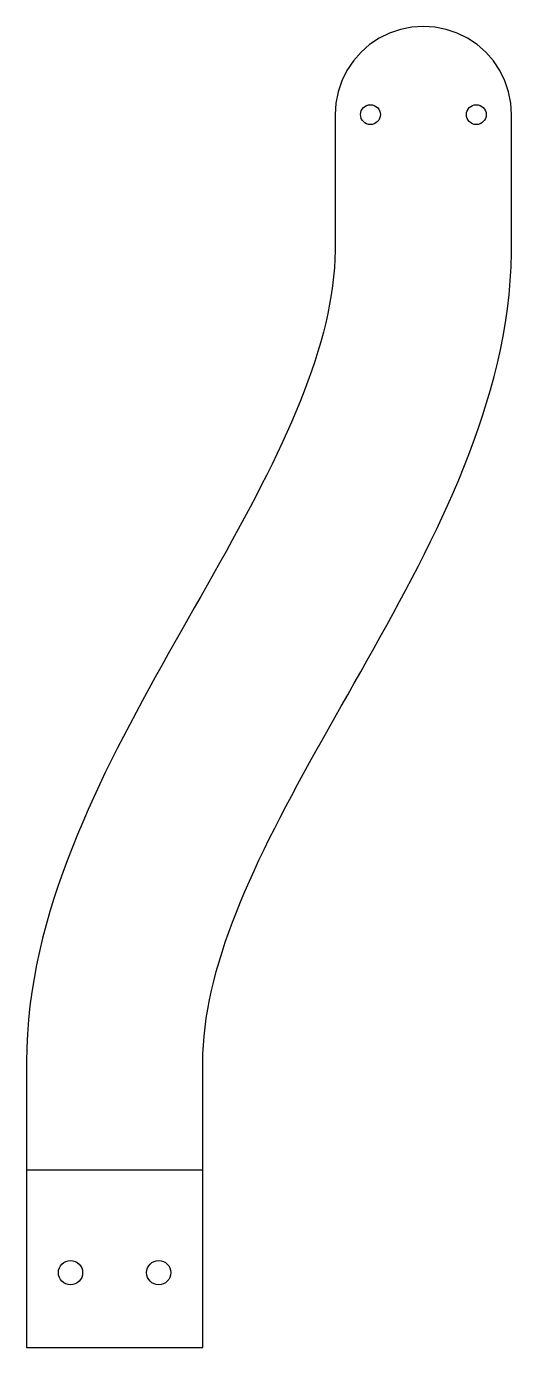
# Model space of a CAD drawing. Header units: millimetres. Extents: x 20 to 130, y -20 to 280.
import ezdxf

# ---------------------------------------------------------------- set-up
doc = ezdxf.new("R2010")
doc.units = ezdxf.units.MM
doc.layers.add('BOY', color=1, linetype='Continuous')
doc.layers.add('SKJER', color=7, linetype='Continuous')

msp = doc.modelspace()

# ---------------------------------------------------------------- linework, layer by layer
at = {"layer": 'BOY'}
msp.add_line((20, 20.72), (60, 20.72), dxfattribs=at)
at = {"layer": 'SKJER'}
msp.add_lwpolyline([(60, -19.57), (60, 27), (60, 29.59), (60, 32.18), (60, 34.77), (60, 37.36), (60, 39.94), (60, 42.53), (60, 45.07), (60.03, 47.06), (60.13, 49.04), (60.29, 51.04), (60.5, 53.07), (60.78, 55.12), (61.12, 57.19), (61.51, 59.29), (61.97, 61.41), (62.48, 63.55), (63.05, 65.72), (63.68, 67.91), (64.36, 70.12), (65.09, 72.36), (65.88, 74.62), (66.72, 76.89), (67.6, 79.19), (68.54, 81.51), (69.52, 83.84), (70.55, 86.2), (71.62, 88.57), (72.73, 90.96), (73.88, 93.36), (75.06, 95.78), (76.29, 98.21), (77.54, 100.66), (78.82, 103.12), (80.14, 105.6), (81.47, 108.09), (82.84, 110.59), (84.22, 113.11), (85.63, 115.63), (87.05, 118.17), (88.48, 120.73), (89.93, 123.29), (91.39, 125.86), (92.86, 128.45), (94.33, 131.05), (95.81, 133.66), (97.29, 136.28), (98.77, 138.92), (100.24, 141.56), (101.71, 144.22), (103.17, 146.89), (104.62, 149.57), (106.06, 152.27), (107.48, 154.98), (108.89, 157.7), (110.27, 160.44), (111.63, 163.2), (112.97, 165.96), (114.28, 168.75), (115.55, 171.55), (116.8, 174.37), (118.01, 177.2), (119.18, 180.06), (120.31, 182.93), (121.39, 185.82), (122.43, 188.74), (123.41, 191.67), (124.35, 194.63), (125.22, 197.61), (126.04, 200.61), (126.78, 203.63), (127.47, 206.68), (128.08, 209.75), (128.61, 212.85), (129.06, 215.97), (129.43, 219.11), (129.71, 222.28), (129.9, 225.47), (129.99, 228.67), (130, 231.52), (130, 234.11), (130, 236.7), (130, 239.29), (130, 241.88), (130, 244.47), (130, 247.06), (130, 249.64), (130, 252.23), (130, 254.82), (130, 257.41), (130, 260), (129.83, 262.61), (129.32, 265.18), (128.48, 267.65), (127.32, 270), (125.87, 272.18), (124.14, 274.14), (122.18, 275.87), (120, 277.32), (117.65, 278.48), (115.18, 279.32), (112.61, 279.83), (110, 280), (107.39, 279.83), (104.82, 279.32), (102.35, 278.48), (100, 277.32), (97.82, 275.87), (95.86, 274.14), (94.13, 272.18), (92.68, 270), (91.52, 267.65), (90.68, 265.18), (90.17, 262.61), (90, 260), (90, 257.41), (90, 254.82), (90, 252.23), (90, 249.64), (90, 247.06), (90, 244.47), (90, 241.88), (90, 239.29), (90, 236.7), (90, 234.11), (90, 231.52), (89.99, 229.19), (89.94, 227.22), (89.82, 225.23), (89.64, 223.22), (89.4, 221.19), (89.1, 219.13), (88.75, 217.05), (88.33, 214.94), (87.85, 212.81), (87.32, 210.66), (86.73, 208.48), (86.08, 206.28), (85.38, 204.06), (84.63, 201.82), (83.82, 199.56), (82.97, 197.27), (82.06, 194.97), (81.11, 192.64), (80.11, 190.3), (79.07, 187.94), (77.98, 185.56), (76.86, 183.17), (75.69, 180.76), (74.49, 178.33), (73.26, 175.9), (72, 173.44), (70.7, 170.97), (69.38, 168.49), (68.03, 166), (66.66, 163.49), (65.27, 160.97), (63.86, 158.44), (62.43, 155.9), (60.99, 153.34), (59.54, 150.77), (58.07, 148.19), (56.6, 145.6), (55.13, 143), (53.65, 140.39), (52.17, 137.76), (50.69, 135.12), (49.22, 132.47), (47.75, 129.81), (46.3, 127.13), (44.85, 124.44), (43.42, 121.74), (42, 119.03), (40.61, 116.3), (39.23, 113.55), (37.88, 110.8), (36.55, 108.02), (35.25, 105.23), (33.99, 102.42), (32.76, 99.6), (31.56, 96.76), (30.41, 93.9), (29.29, 91.02), (28.22, 88.12), (27.21, 85.2), (26.24, 82.25), (25.33, 79.29), (24.47, 76.3), (23.68, 73.29), (22.96, 70.26), (22.3, 67.2), (21.72, 64.12), (21.22, 61.01), (20.79, 57.89), (20.46, 54.73), (20.21, 51.56), (20.06, 48.37), (20, 45.17), (20, 42.53), (20, 39.94), (20, 37.36), (20, 34.77), (20, 32.18), (20, 29.59), (20, 27), (20, -19.57)], close=True, dxfattribs=at)
for centre, radius in [((98, 260), 2.25), ((122, 260), 2.25), ((30, -2.57), 2.75), ((50, -2.57), 2.75)]:
    msp.add_circle(centre, radius, dxfattribs=at)

doc.saveas('drawing.dxf')
